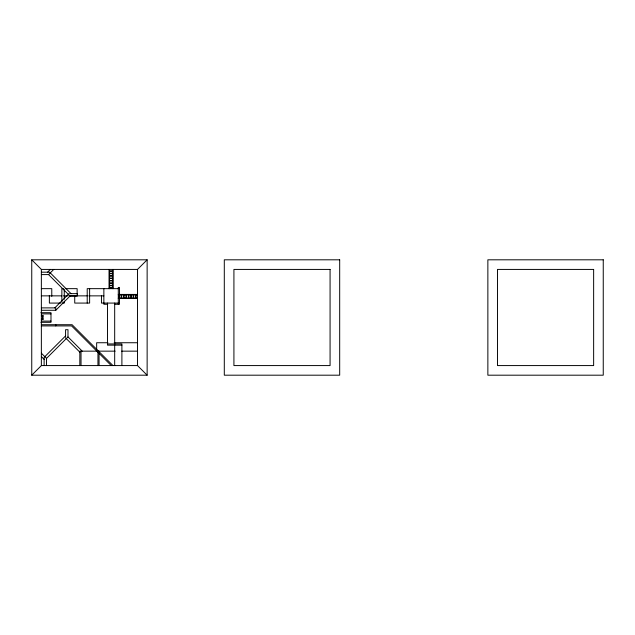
<?xml version="1.0" encoding="UTF-8"?>
<svg xmlns="http://www.w3.org/2000/svg" width="635" height="635" viewBox="0 0 635 635"><rect width="100%" height="100%" fill="white"/><g stroke="black" fill="none" stroke-linecap="round" stroke-linejoin="round"><path stroke-width="0.95" d="M109.037 288.655L109.037 269.423M113.117 288.655L113.117 269.423M47.585 272.185L50.34 269.423M41.362 274.59L48.578 274.59L53.745 269.423M54.793 307.888L69.04 293.64M41.362 310.285L55.785 310.285L70.033 296.045L77.248 296.045L77.248 293.64L69.945 293.64M65.58 335.915L44.125 357.37L44.125 365.577M46.53 365.577L46.53 358.362L67.985 336.907L67.985 329.7L65.58 329.7L65.58 336.994M31.75 375.19L41.362 365.577L41.362 269.423L31.75 259.81L147.137 259.81L147.137 375.19L31.75 375.19L31.75 259.81M41.362 269.423L137.517 269.423L147.137 259.81M109.514 270.867L112.641 270.867M109.514 271.343L112.641 271.343M41.362 272.185L49.57 272.185L71.025 293.64M109.514 273.272L112.641 273.272M109.514 273.748L112.641 273.748M109.514 275.669L112.641 275.669M109.514 276.154L112.641 276.154M109.514 278.074L112.641 278.074M109.514 278.559L112.641 278.559M109.514 280.479L112.641 280.479M109.514 280.964L112.641 280.964M109.514 282.885L112.641 282.885M109.514 283.369L112.641 283.369M109.514 285.29L112.641 285.29M109.514 285.766L112.641 285.766M109.037 288.171L113.117 288.171M41.362 288.655L51.776 288.655L51.776 296.347M63.46 288.655L61.857 288.655L61.857 302.173M65.254 288.655L77.137 288.655L77.137 294.061M118.293 288.655L87.217 288.655L87.217 303.078M118.293 294.426L137.517 294.426M118.293 294.902L118.769 294.902M137.517 294.902L119.253 294.902L119.253 298.029L137.517 298.029M41.362 295.862L61.857 295.862M63.5 295.862L67.985 295.862M69.112 295.862L87.217 295.862M88.892 295.862L103.862 295.862M118.293 298.029L118.769 298.029M118.293 298.506L137.517 298.506M60.896 303.078L49.371 303.078L49.371 295.386M62.341 303.078L64.262 303.078L64.262 301.157M118.293 303.078L101.465 303.078L101.465 295.386M107.712 304.276L103.862 304.276L103.862 288.655M114.443 304.276L119.491 304.276L119.491 287.449L118.293 287.449L118.293 304.276M41.362 307.888L55.785 307.888L55.785 310.285M40.886 312.69L50.983 312.69L50.983 322.31L40.886 322.31M41.362 313.896L50.983 313.896M41.362 315.46L43.045 315.46L43.045 319.54L41.362 319.54M41.362 315.936L43.045 315.936M41.362 319.064L43.045 319.064M41.362 321.104L50.983 321.104M41.362 324.715L72.088 324.715L112.951 365.577M41.362 325.914L71.588 325.914L111.252 365.577M107.934 342.741L96.655 342.741L96.655 351.306M114.165 342.741L137.517 342.741M107.474 343.94L121.896 343.94L121.896 365.577M121.896 345.146L107.474 345.146L107.474 303.078M115.141 351.155L79.827 351.155L79.827 365.577M121.737 351.155L137.517 351.155M41.362 365.577L137.517 365.577L147.137 375.19M48.578 274.59L70.033 296.045M67.985 336.907L82.232 351.155M65.58 337.907L79.827 352.147M41.362 353.203L46.53 358.362M41.362 356.6L44.125 359.362M137.517 269.423L137.517 365.577M136.081 294.902L136.081 298.029M135.596 294.902L135.596 298.029M133.675 294.902L133.675 298.029M133.191 294.902L133.191 298.029M131.27 294.902L131.27 298.029M130.786 294.902L130.786 298.029M128.865 294.902L128.865 298.029M128.389 294.902L128.389 298.029M126.46 294.902L126.46 298.029M125.984 294.902L125.984 298.029M124.055 294.902L124.055 298.029M123.579 294.902L123.579 298.029M121.658 294.902L121.658 298.029M121.174 294.902L121.174 298.029M118.769 294.426L118.769 298.506M114.681 303.078L114.681 365.577M112.641 269.423L112.641 287.695L109.514 287.695L109.514 269.423M112.641 288.171L112.641 288.655M109.514 288.171L109.514 288.655M99.06 351.155L99.06 365.577M97.949 351.155L97.949 365.577M89.622 288.655L89.622 303.078L74.732 303.078L74.732 295.386M81.026 351.155L81.026 365.577M64.262 289.552L64.262 299.228M55.785 324.715L55.785 325.914M42.569 315.46L42.569 319.54M339.685 259.81L224.298 259.81L224.298 375.19L339.685 375.19L339.685 259.81M603.25 259.81L487.863 259.81L487.863 375.19L603.25 375.19L603.25 259.81M330.073 269.423L233.918 269.423L233.918 365.577L330.073 365.577L330.073 269.423M593.638 269.423L497.483 269.423L497.483 365.577L593.638 365.577L593.638 269.423"/></g></svg>
